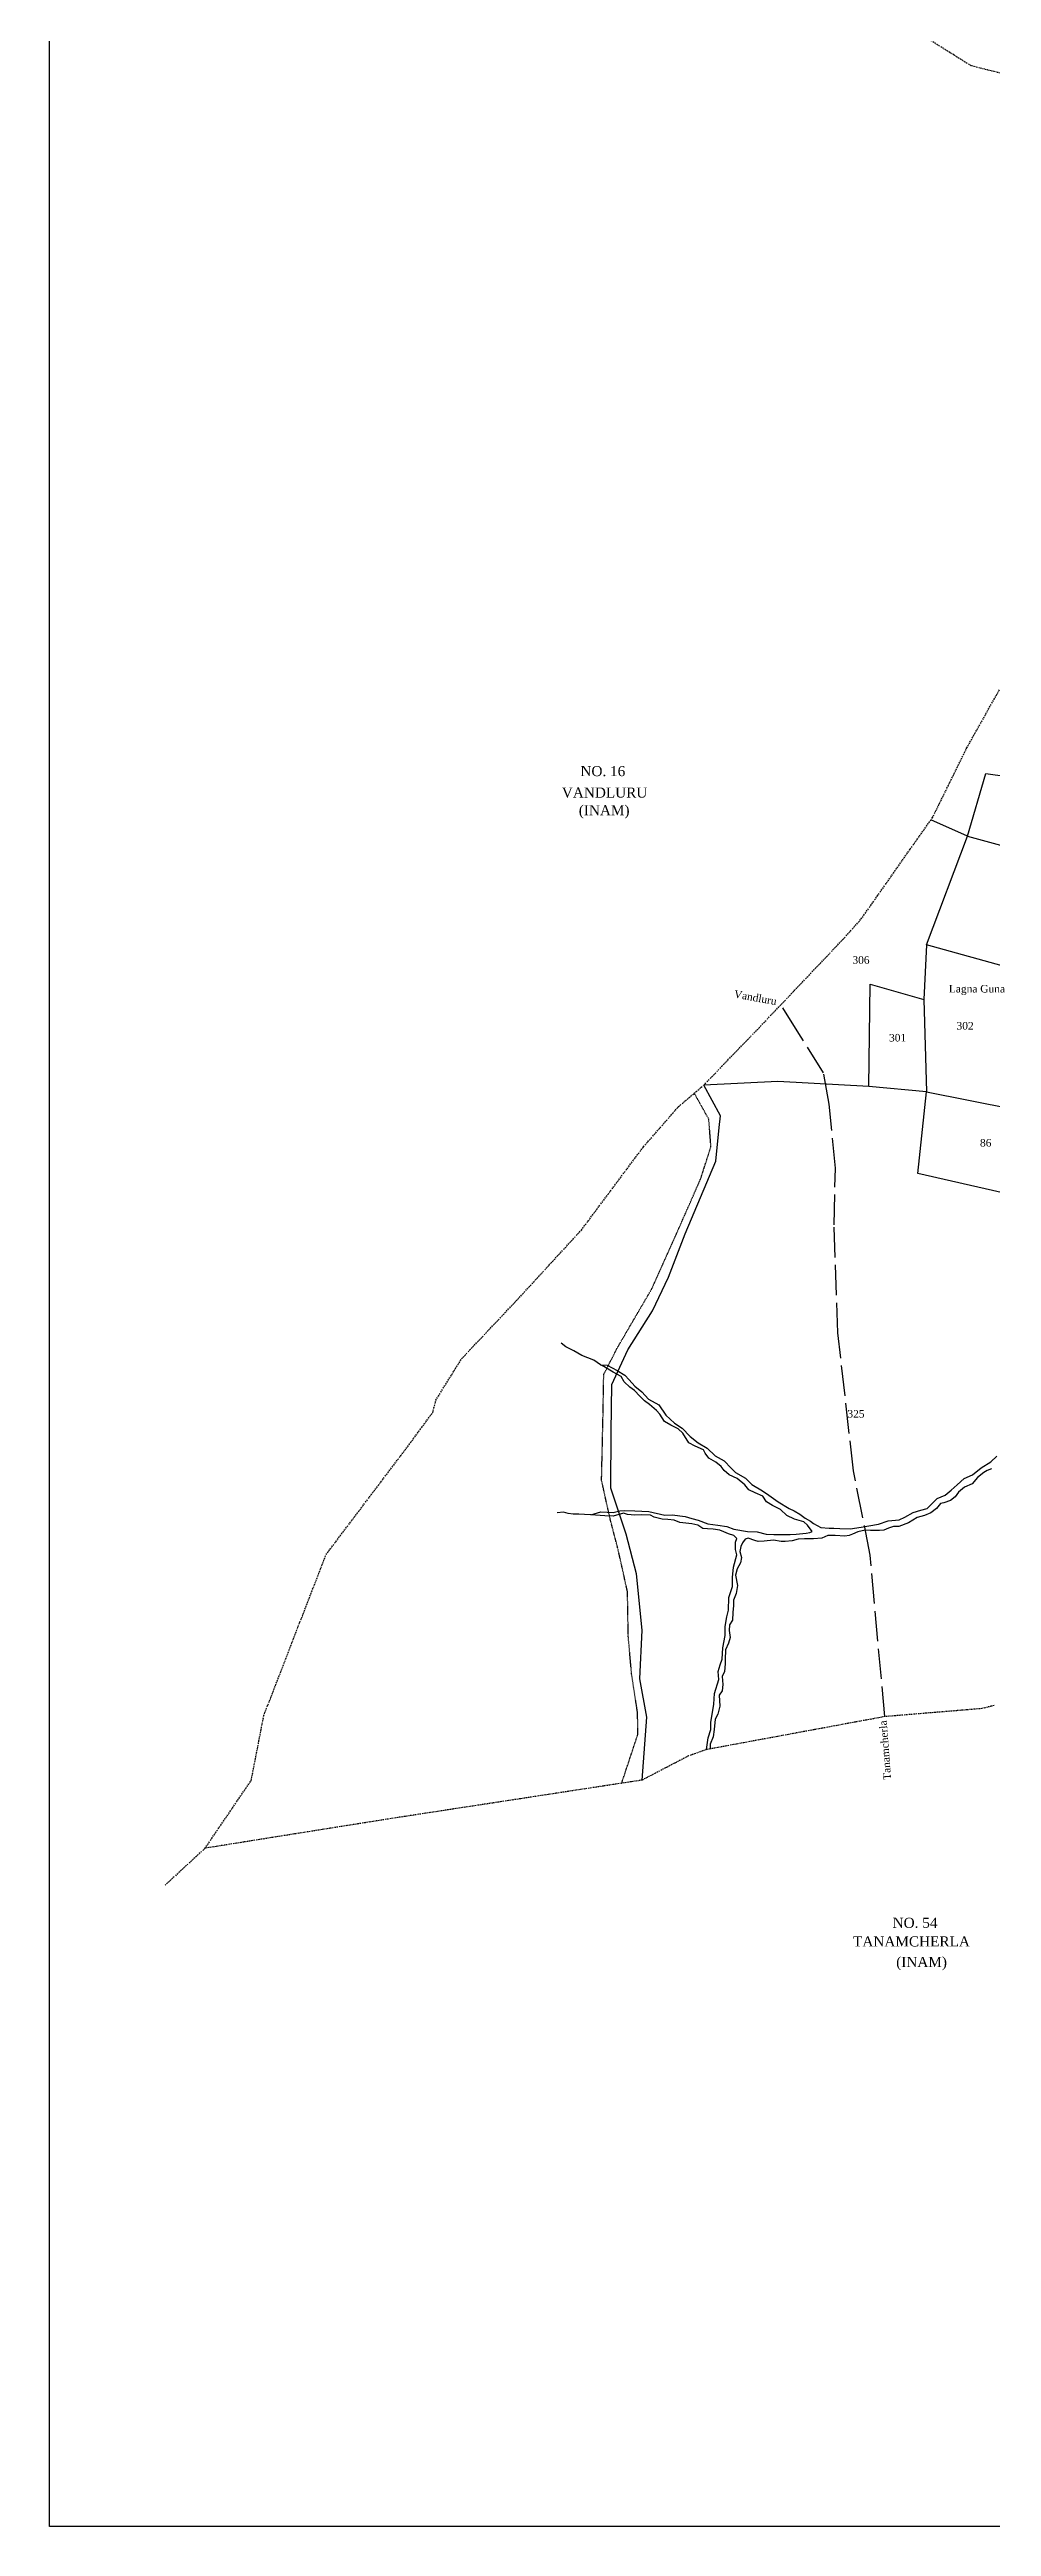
# Model space of a CAD drawing. Header units: millimetres. Extents: x 497 to 2247, y -457 to 1031.
# Drawn here: x 497 to 870, y -457 to 525 of the extents above; entities that cross this region are included whole.
import ezdxf

# ---------------------------------------------------------------- set-up
doc = ezdxf.new("R2010")
doc.units = ezdxf.units.MM
doc.header["$MEASUREMENT"] = 0
for name, pattern in [('ACAD_ISO02W100', [15, 12, -3]), ('ACAD_ISO07W100', [3, 0, -3]), ('BORDER', [1.75, 0.5, -0.25, 0.5, -0.25, 0, -0.25])]:
    doc.linetypes.add(name, pattern=pattern)
for name, color, linetype in [('CARTTRACK', 30, 'ACAD_ISO02W100'), ('NALA', 4, 'Continuous'), ('SURVEY_BND', 7, 'Continuous'), ('SURVEY_NO', 7, 'Continuous')]:
    doc.layers.add(name, color=color, linetype=linetype)
doc.layers.add('FOOTPATH', color=150, linetype='ACAD_ISO07W100', lineweight=30)
doc.layers.add('VILL_BOUNDARY', color=6, linetype='BORDER', lineweight=30)
doc.styles.get("Standard").update_dxf_attribs({"font": 'TIMES.TTF'})

msp = doc.modelspace()

# ---------------------------------------------------------------- linework, layer by layer
msp.add_lwpolyline([(496.74, 1031.15), (2246.96, 1031.15), (2246.96, -456.9), (496.74, -456.9)], close=True)
at = {"layer": 'CARTTRACK'}
msp.add_lwpolyline([(827.87, -135.89), (822.14, -71.85), (815.47, -38.5), (809.34, 16.18), (807.8, 59.02), (808.31, 81.5), (805.86, 106.91), (803.59, 119.27), (793.87, 134.9), (786.73, 146.33)], dxfattribs=at)
at = {"layer": 'FOOTPATH', "ltscale": 0.002}
msp.add_lwpolyline([(723.56, -162.3), (729.99, -142.93), (729.89, -134.47), (727.51, -118.97), (726.18, -103.97), (725.89, -86.42), (722.09, -69.31), (719.04, -57.71), (715.61, -42.24), (716.18, -16.7), (716.47, -0.25), (721.9, 10.37), (735.52, 33.67), (745.05, 54.92), (754.96, 77.44), (758.97, 90.13), (758.11, 100.97), (752.37, 111.24)], dxfattribs=at)
at = {"layer": 'NALA'}
for points in [[(715.22, 3.59), (712.59, 5.38), (707.73, 7.3), (704.67, 9.11), (701.39, 10.69), (699.58, 12.16)], [(757.18, -148.97), (757.85, -144.31), (758.98, -140.94), (758.98, -138.23), (760.07, -130.91), (760.4, -126.67), (762.11, -121.2), (761.78, -117.95), (762.61, -115.42), (763.36, -113.17), (763.73, -108.63), (764.57, -103.74), (764.57, -100.2), (765.28, -96.38), (765.9, -93.75), (766.03, -88.69), (767.45, -84.36), (767.45, -80.7), (767.86, -76.62), (769.2, -71.77), (768.74, -69.68), (768.74, -66.69), (769.24, -65.28), (767.99, -64.11), (765.91, -63.4), (764.03, -62.65), (762.45, -62.03), (759.87, -61.61), (757.62, -61.49), (755.74, -61.28), (753.79, -60.03), (751.43, -59.44), (746.6, -58.98), (744.39, -57.98), (741.89, -57.69), (739.64, -57.57), (736.52, -56.77), (735.02, -56.03), (731.61, -55.9), (728.77, -56.03), (725.86, -55.82), (724.36, -55.19), (720.16, -56.48), (716.87, -56.32), (711.29, -55.86), (715.29, -54.74), (720.25, -54.99), (722.87, -54.36), (724.79, -54.2), (728.79, -54.32), (734.37, -54.53), (740.68, -56.03), (743.64, -55.9), (748.72, -56.53), (751.43, -57.32), (753.89, -58.02), (757.76, -59.44), (761.68, -60.02), (765.3, -60.52), (768.09, -61.64), (773.45, -62.52), (777.36, -62.6), (780.82, -63.56), (783.9, -63.64), (787.73, -63.76), (790.36, -63.76), (792.73, -63.51), (796.69, -63.14), (798.23, -62.85), (799.06, -62.56), (797.23, -60.06), (795.85, -58.69), (792.06, -57.61), (789.07, -56.15), (786.61, -53.82), (783.44, -52.19), (781.02, -50.81), (779.48, -48.52), (776.48, -47.15), (773.98, -45.95), (772.36, -44.03), (769.4, -41.51), (766.19, -40.06), (764.19, -38.27), (762.98, -36.69), (760.94, -35.06), (758.07, -33.44), (756.65, -31.48), (755.98, -30.07), (752.72, -28.71), (750.26, -27.34), (747.85, -23.47), (745.97, -21.81), (743.01, -20.35), (740.6, -18.93), (738.68, -16.06), (737.38, -14.5), (734.64, -12.13), (732.59, -10.67), (730.8, -8.88), (728.72, -6.55), (726.8, -5.31), (724.51, -3.19), (723.35, -1.06), (720.17, 0.67), (716.51, 2.88), (715.22, 3.59), (717.84, 3.38), (721.8, 1.26), (724.88, -0.49), (726.55, -2.45), (728.81, -4.92), (731.56, -7.13), (734.27, -10.04), (738.27, -12.29), (741.02, -16.38), (744.56, -19.54), (747.6, -21.5), (750.73, -24.91), (753.91, -27.39), (757.53, -29.51), (760.61, -32.47), (764.19, -34.55), (766.98, -37.42), (768.73, -39.17), (772.62, -41.36), (775.16, -43.89), (779.45, -46.35), (781.86, -48.05), (785.65, -50.76), (789.99, -53.44), (791.99, -54.36), (794.24, -55.61), (796.33, -57.27), (798.45, -58.44), (799.66, -59.31), (802.57, -60.93), (805.86, -61.22), (807.74, -61.22), (810.07, -61.35), (814.19, -61.47), (818.57, -60.81), (825.42, -59.56), (829.29, -58.23), (833.62, -57.94), (835.79, -56.85), (839.12, -54.94), (842.16, -54.03), (844.74, -53.36), (848.63, -49.47), (851.88, -48.14), (854.17, -46.06), (856.59, -44.02), (859.34, -41.53), (862.68, -40.01), (866.1, -37.31), (869.89, -34.85), (872.34, -32.65)], [(870.26, -37.6), (868.47, -38.39), (867.14, -39.14), (864.6, -41.14), (862.6, -43.59), (859.52, -44.96), (857.06, -46.88), (855.84, -48.82), (853.88, -50.19), (851.26, -51.11), (849.96, -51.44), (848.38, -53.4), (846.17, -55.14), (843.68, -56.1), (840.72, -56.89), (837.3, -59.1), (833.46, -60.48), (831.38, -60.48), (829.34, -61.15), (827.55, -62.02), (825.8, -62.06), (822.26, -62.06), (820.09, -61.98), (817.22, -62.6), (815.13, -63.56), (813.76, -64.1), (812.01, -64.39), (808.26, -64.14), (805.36, -64.07), (802.95, -65.19), (799.62, -65.4), (796.12, -65.44), (793.49, -65.57), (791.16, -66.15), (788.37, -66.52), (786.79, -66.52), (783.75, -65.9), (780.04, -66.4), (777.71, -66.52), (776.38, -66.03), (773.73, -65.12), (772.56, -65.58), (771.52, -67.04), (770.77, -68.49), (770.48, -70.41), (771.06, -72.82), (770.73, -74.9), (769.31, -77.31), (768.65, -79.81), (769.56, -83.91), (768.98, -87.07), (767.9, -89.74), (767.94, -91.86), (767.69, -94.58), (767.56, -97.62), (766.27, -99.45), (766.19, -101.69), (766.61, -104.52), (765.94, -106.83), (764.77, -109.37), (764.65, -113.24), (764.61, -114.96), (764.31, -118), (763.36, -119.96), (763.69, -123.12), (763.36, -125.65), (762.27, -127.33), (762.52, -131.7), (761.69, -134.89), (760.69, -136.93), (760.31, -140.96), (759.85, -143.89), (758.69, -146.85), (758.71, -148.69)], [(711.29, -55.86), (708.79, -55.73), (706.61, -55.6), (704.3, -55.6), (702.31, -55.33), (700.53, -54.89), (698.04, -55.15)]]:
    msp.add_lwpolyline(points, dxfattribs=at)
at = {"layer": 'SURVEY_BND'}
for points in [[(860.71, 213.12), (867.95, 237.91), (885.86, 235.48), (886.56, 238.55), (905.02, 231.82), (901.92, 201.83)], [(860.71, 213.12), (846.18, 219.54)], [(844.42, 170.1), (860.71, 213.12), (901.92, 201.83), (898.72, 174.68), (896.81, 154.65)], [(879.25, 160.35), (844.42, 170.1), (843.4, 148.39)], [(821.55, 113.87), (822.04, 154.46), (843.4, 148.39), (844.49, 111.74)], [(731.69, -161.05), (733.59, -136.13), (730.84, -120.89), (731.72, -101.57), (729.47, -79.22), (725.34, -63.62), (719.33, -45.3), (719.46, -22.95), (719.71, -4.26), (726.08, 9.47), (735.84, 24.92), (742.1, 38.28), (748.72, 55.51), (760.86, 84.3), (762.23, 97.66), (762.74, 102.21), (756.14, 114.46)], [(844.49, 111.74), (821.55, 113.87), (785.48, 115.86), (756.14, 114.46)], [(888.55, 68.57), (841.02, 79.38), (844.49, 111.74), (878.39, 105.05), (891.25, 100.09)]]:
    msp.add_lwpolyline(points, dxfattribs=at)
at = {"layer": 'VILL_BOUNDARY'}
for points in [[(907.69, 507), (862.15, 518.47), (842.95, 530.41)], [(558.41, -188.05), (576.7, -161.17), (581.71, -135.46), (606.42, -71.58), (639.33, -28.02), (648.66, -15.31), (649.93, -10.41), (660.12, 5.98), (681.78, 28.92), (707.59, 56.98), (732.23, 90.01), (746.13, 105.9), (756.14, 114.46), (779.96, 139.19), (811.31, 172.21), (818.56, 180.3), (837.99, 208.02), (846.83, 220.46), (860.4, 248.09), (873.31, 271.08)], [(871.2, -131.5), (866.37, -132.71), (827.87, -135.89), (757.18, -148.97), (750.05, -151.49), (731.69, -161.05), (632.92, -176.18), (558.41, -188.05)], [(558.41, -188.05), (542.42, -202.83)]]:
    msp.add_lwpolyline(points, dxfattribs=at)

# ---------------------------------------------------------------- texts
at = {"layer": 'SURVEY_NO'}
for s, height, p in [('NO. 16', 4, (707.23, 236.91)), ('VANDLURU', 4, (699.85, 228.4)), ('(INAM)', 4, (706.57, 221.39)), ('306', 3, (815.06, 162.54)), ('Lagna Guna', 3, (853.29, 151.15)), ('302', 3, (856.35, 136.45)), ('301', 3, (829.57, 131.73)), ('86', 3, (865.64, 90.07)), ('325', 3, (813.06, -17.34)), ('NO. 54', 4, (831, -219.61)), ('TANAMCHERLA', 4, (815.31, -226.99)), ('(INAM)', 4, (832.41, -235.14))]:
    msp.add_text(s, height=height, dxfattribs=at).set_placement(p)
for s, rotation, p in [('Vandluru', 349.54482, (767.9, 149.22)), ('Tanamcherla', 94.34374, (830.42, -160.89))]:
    msp.add_text(s, height=3, rotation=rotation, dxfattribs=at).set_placement(p)

doc.saveas('drawing.dxf')
